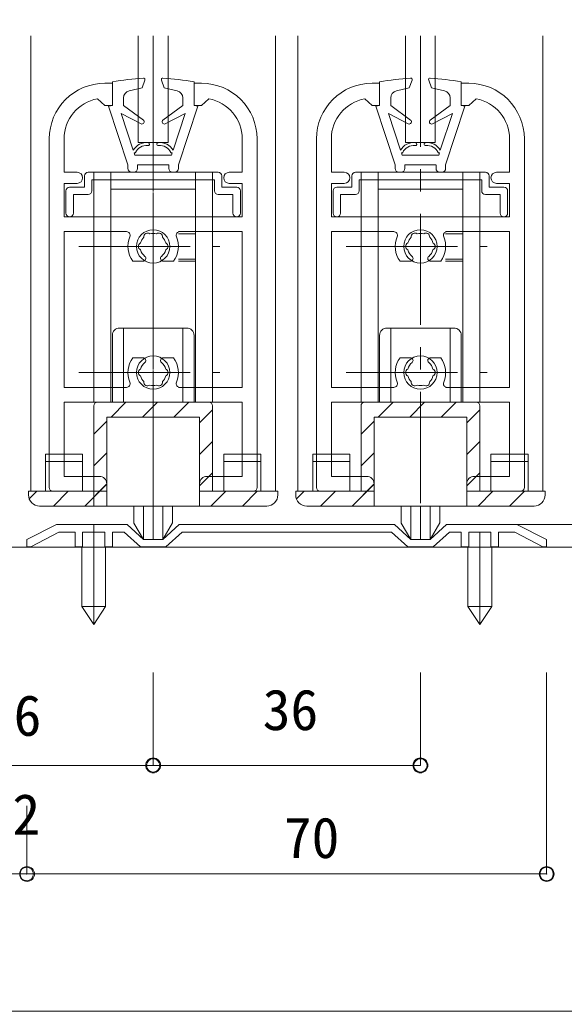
# Model space of a CAD drawing. Units: millimetres, scale not verified. Extents: x -596 to 604, y -411 to 420.
# Drawn here: x -132.3 to -59, y -15.8 to 117.9 of the extents above; entities that cross this region are included whole.
import ezdxf
from ezdxf.enums import TextEntityAlignment as Align

# ---------------------------------------------------------------- set-up
doc = ezdxf.new("R2010")
doc.units = ezdxf.units.MM
doc.header["$LTSCALE"] = 3
doc.header["$PDMODE"] = 32
doc.header["$PDSIZE"] = 1.8
doc.linetypes.add('CHAIN1', pattern=[8, 5, -1, 1, -1])
for name, color, linetype, lineweight in [('1-0_H-SYM', 7, 'Continuous', 20), ('1-1_0', 7, 'Continuous', 20), ('2-0_18', 7, 'Continuous', 18)]:
    doc.layers.add(name, color=color, linetype=linetype, lineweight=lineweight)
doc.styles.add('ＭＳ ゴシック', font='')
doc.styles.get('ＭＳ ゴシック').set_extended_font_data('MS Gothic')

msp = doc.modelspace()

# ---------------------------------------------------------------- linework, layer by layer
at = {"layer": '1-0_H-SYM'}
msp.add_lwpolyline([(118.5, -15.75), (-580.5, -15.75), (-580.5, 405)], dxfattribs=at)
at = {"layer": '1-1_0'}
msp.add_lwpolyline([(118.5, -15.75), (-580.5, -15.75), (-580.5, 405)], dxfattribs=at)
at = {"layer": '2-0_18'}
for p, q in [((-130.843, 54.349), (-130.843, 115.758)), ((-116.343, 101.349), (-116.343, 115.758)), ((-112.343, 115.758), (-112.343, 101.349)), ((-97.843, 115.758), (-97.843, 54.349)), ((-94.843, 54.349), (-94.843, 115.758)), ((-80.343, 101.349), (-80.343, 115.758)), ((-76.343, 115.758), (-76.343, 101.349)), ((-61.843, 115.758), (-61.843, 54.349)), ((-115.843, 108.749), (-115.456, 109.779)), ((-79.843, 108.749), (-79.456, 109.779)), ((-119.843, 109.349), (-120.843, 109.349)), ((-119.843, 106.349), (-119.843, 109.549)), ((-117.577, 108.333), (-115.843, 108.749)), ((-108.843, 109.549), (-108.843, 106.349)), ((-107.843, 109.349), (-108.843, 109.349)), ((-83.843, 109.349), (-84.843, 109.349)), ((-83.843, 106.349), (-83.843, 109.549)), ((-81.577, 108.333), (-79.843, 108.749)), ((-72.843, 109.549), (-72.843, 106.349)), ((-71.843, 109.349), (-72.843, 109.349)), ((-118.343, 106.349), (-118.343, 107.361)), ((-110.343, 107.361), (-110.343, 106.349)), ((-107.843, 106.349), (-106.843, 107.258)), ((-82.343, 106.349), (-82.343, 107.361)), ((-74.343, 107.361), (-74.343, 106.349)), ((-71.843, 106.349), (-70.843, 107.258)), ((-120.343, 106.249), (-119.843, 106.349)), ((-117.743, 98.349), (-120.343, 106.249)), ((-115.666, 104.391), (-118.343, 106.349)), ((-110.343, 106.349), (-113.02, 104.391)), ((-108.843, 106.349), (-107.843, 106.349)), ((-84.343, 106.249), (-83.843, 106.349)), ((-81.743, 98.349), (-84.343, 106.249)), ((-79.666, 104.391), (-82.343, 106.349)), ((-74.343, 106.349), (-77.02, 104.391)), ((-72.843, 106.349), (-71.843, 106.349)), ((-118.645, 105.249), (-115.98, 103.882)), ((-117.023, 100.319), (-118.645, 105.249)), ((-82.645, 105.249), (-79.98, 103.882)), ((-81.023, 100.319), (-82.645, 105.249)), ((-128.343, 101.849), (-128.343, 54.849)), ((-126.343, 101.849), (-126.343, 97.349)), ((-102.343, 97.349), (-102.343, 101.849)), ((-100.343, 54.849), (-100.343, 101.849)), ((-92.343, 101.849), (-92.343, 54.849)), ((-90.343, 101.849), (-90.343, 97.349)), ((-66.343, 97.349), (-66.343, 101.849)), ((-64.343, 54.849), (-64.343, 101.849)), ((-112.343, 101.349), (-116.343, 101.349)), ((-76.343, 101.349), (-80.343, 101.349)), ((-116.901, 99.949), (-116.823, 99.949)), ((-116.802, 99.649), (-116.901, 99.949)), ((-111.884, 99.649), (-116.802, 99.649)), ((-80.901, 99.949), (-80.823, 99.949)), ((-80.802, 99.649), (-80.901, 99.949)), ((-75.884, 99.649), (-80.802, 99.649)), ((-117.743, 97.849), (-117.743, 98.349)), ((-112.252, 98.349), (-116.443, 98.349)), ((-116.443, 98.349), (-116.443, 97.849)), ((-112.243, 97.849), (-112.243, 98.349)), ((-110.943, 98.349), (-110.943, 97.849)), ((-81.743, 97.849), (-81.743, 98.349)), ((-76.252, 98.349), (-80.443, 98.349)), ((-80.443, 98.349), (-80.443, 97.849)), ((-76.243, 97.849), (-76.243, 98.349)), ((-74.943, 98.349), (-74.943, 97.849)), ((-126.343, 97.349), (-124.593, 97.349)), ((-123.593, 96.849), (-123.593, 95.349)), ((-123.093, 97.349), (-105.593, 97.349)), ((-122.593, 96.349), (-106.093, 96.349)), ((-122.593, 94.849), (-122.593, 96.349)), ((-122.343, 66.349), (-122.343, 97.349)), ((-120.043, 66.349), (-120.043, 97.349)), ((-108.643, 97.349), (-108.643, 66.349)), ((-106.343, 97.349), (-106.343, 66.349)), ((-106.093, 96.349), (-106.093, 94.849)), ((-105.093, 95.349), (-105.093, 96.849)), ((-102.343, 97.349), (-104.093, 97.349)), ((-90.343, 97.349), (-88.593, 97.349)), ((-87.593, 96.849), (-87.593, 95.349)), ((-87.093, 97.349), (-69.593, 97.349)), ((-86.593, 96.349), (-70.093, 96.349)), ((-86.593, 94.849), (-86.593, 96.349)), ((-86.343, 66.349), (-86.343, 97.349)), ((-84.043, 66.349), (-84.043, 97.349)), ((-72.643, 97.349), (-72.643, 66.349)), ((-70.343, 97.349), (-70.343, 66.349)), ((-70.093, 96.349), (-70.093, 94.849)), ((-69.093, 95.349), (-69.093, 96.849)), ((-66.343, 97.349), (-68.093, 97.349)), ((-123.593, 95.349), (-125.593, 95.349)), ((-120.043, 95.049), (-108.643, 95.049)), ((-103.093, 95.349), (-105.093, 95.349)), ((-104.093, 95.849), (-102.343, 95.849)), ((-102.343, 91.349), (-102.343, 95.849)), ((-87.593, 95.349), (-89.593, 95.349)), ((-84.043, 95.049), (-72.643, 95.049)), ((-67.093, 95.349), (-69.093, 95.349)), ((-68.093, 95.849), (-66.343, 95.849)), ((-66.343, 91.349), (-66.343, 95.849)), ((-126.093, 94.849), (-126.093, 91.849)), ((-125.093, 91.849), (-125.093, 94.349)), ((-125.093, 94.349), (-123.093, 94.349)), ((-105.593, 94.349), (-103.593, 94.349)), ((-103.593, 94.349), (-103.593, 91.849)), ((-102.593, 91.849), (-102.593, 94.849)), ((-90.093, 94.849), (-90.093, 91.849)), ((-89.093, 91.849), (-89.093, 94.349)), ((-89.093, 94.349), (-87.093, 94.349)), ((-69.593, 94.349), (-67.593, 94.349)), ((-67.593, 94.349), (-67.593, 91.849)), ((-66.593, 91.849), (-66.593, 94.849)), ((-126.343, 91.349), (-102.343, 91.349)), ((-90.343, 91.349), (-66.343, 91.349)), ((-126.343, 89.349), (-117.943, 89.349)), ((-126.343, 68.349), (-126.343, 89.349)), ((-110.743, 89.349), (-102.343, 89.349)), ((-102.343, 89.349), (-102.343, 68.349)), ((-90.343, 89.349), (-81.943, 89.349)), ((-90.343, 68.349), (-90.343, 89.349)), ((-74.743, 89.349), (-66.343, 89.349)), ((-66.343, 89.349), (-66.343, 68.349)), ((-117.093, 85.349), (-115.715, 85.349)), ((-111.594, 85.349), (-112.971, 85.349)), ((-81.093, 85.349), (-79.715, 85.349)), ((-75.594, 85.349), (-76.971, 85.349)), ((-118.843, 76.349), (-109.843, 76.349)), ((-118.343, 76.349), (-118.343, 66.349)), ((-110.343, 76.349), (-110.343, 66.349)), ((-82.843, 76.349), (-73.843, 76.349)), ((-82.343, 76.349), (-82.343, 66.349)), ((-74.343, 76.349), (-74.343, 66.349)), ((-119.843, 66.349), (-119.843, 75.349)), ((-108.843, 75.349), (-108.843, 66.349)), ((-83.843, 66.349), (-83.843, 75.349)), ((-72.843, 75.349), (-72.843, 66.349)), ((-115.715, 72.349), (-117.093, 72.349)), ((-112.971, 72.349), (-111.594, 72.349)), ((-79.715, 72.349), (-81.093, 72.349)), ((-76.971, 72.349), (-75.594, 72.349)), ((-117.943, 68.349), (-126.343, 68.349)), ((-102.343, 68.349), (-110.743, 68.349)), ((-81.943, 68.349), (-90.343, 68.349)), ((-66.343, 68.349), (-74.743, 68.349)), ((-102.343, 66.349), (-126.343, 66.349)), ((-126.343, 56.349), (-126.343, 66.349)), ((-122.343, 65.849), (-122.343, 52.349)), ((-120.023, 64.349), (-118.023, 66.349)), ((-115.78, 64.349), (-113.78, 66.349)), ((-111.538, 64.349), (-109.538, 66.349)), ((-106.343, 54.349), (-106.343, 65.849)), ((-102.343, 66.349), (-102.343, 56.349)), ((-66.343, 66.349), (-90.343, 66.349)), ((-90.343, 56.349), (-90.343, 66.349)), ((-86.343, 65.849), (-86.343, 54.349)), ((-84.023, 64.349), (-82.023, 66.349)), ((-79.781, 64.349), (-77.781, 66.349)), ((-75.538, 64.349), (-73.538, 66.349)), ((-70.343, 54.349), (-70.343, 65.849)), ((-66.343, 66.349), (-66.343, 56.349)), ((-120.593, 64.349), (-120.593, 52.349)), ((-120.593, 64.349), (-108.093, 64.349)), ((-108.093, 63.551), (-106.343, 65.301)), ((-108.093, 52.349), (-108.093, 64.349)), ((-84.593, 64.349), (-84.593, 52.349)), ((-84.593, 64.349), (-72.093, 64.349)), ((-72.093, 63.551), (-70.343, 65.301)), ((-72.093, 52.349), (-72.093, 64.349)), ((-122.343, 62.029), (-120.593, 63.779)), ((-86.343, 62.029), (-84.593, 63.779)), ((-108.093, 59.309), (-106.343, 61.059)), ((-108.093, 59.309), (-106.343, 61.059)), ((-72.093, 59.309), (-70.343, 61.059)), ((-72.093, 59.309), (-70.343, 61.059)), ((-128.843, 59.349), (-128.843, 54.349)), ((-122.343, 57.787), (-120.593, 59.537)), ((-104.843, 59.349), (-104.843, 54.349)), ((-99.843, 59.349), (-104.843, 59.349)), ((-99.843, 54.349), (-99.843, 59.349)), ((-92.843, 59.349), (-92.843, 54.349)), ((-86.343, 57.787), (-84.593, 59.537)), ((-68.843, 59.349), (-68.843, 54.349)), ((-63.843, 59.349), (-68.843, 59.349)), ((-63.843, 54.349), (-63.843, 59.349)), ((-123.843, 58.349), (-128.843, 58.349)), ((-99.843, 58.349), (-104.843, 58.349)), ((-87.843, 58.349), (-92.843, 58.349)), ((-63.843, 58.349), (-68.843, 58.349)), ((-126.343, 56.349), (-121.593, 56.349)), ((-108.093, 55.066), (-106.343, 56.816)), ((-107.093, 56.349), (-102.343, 56.349)), ((-90.343, 56.349), (-85.593, 56.349)), ((-72.093, 55.066), (-70.343, 56.816)), ((-71.093, 56.349), (-66.343, 56.349)), ((-123.538, 52.349), (-120.566, 55.322)), ((-123.538, 52.349), (-120.593, 55.294)), ((-87.538, 52.349), (-84.566, 55.322)), ((-87.538, 52.349), (-84.593, 55.294)), ((-120.593, 54.349), (-131.143, 54.349)), ((-131.143, 54.349), (-131.143, 53.849)), ((-131.048, 53.324), (-130.023, 54.349)), ((-127.781, 52.349), (-125.78, 54.349)), ((-127.78, 52.349), (-125.78, 54.349)), ((-97.543, 54.349), (-108.093, 54.349)), ((-106.567, 52.349), (-104.567, 54.349)), ((-106.567, 52.35), (-104.567, 54.349)), ((-102.325, 52.349), (-100.325, 54.349)), ((-102.324, 52.349), (-100.325, 54.349)), ((-97.543, 53.849), (-97.543, 54.349)), ((-84.593, 54.349), (-95.143, 54.349)), ((-95.143, 54.349), (-95.143, 53.849)), ((-95.048, 53.324), (-94.023, 54.349)), ((-91.781, 52.349), (-89.781, 54.349)), ((-91.781, 52.349), (-89.781, 54.349)), ((-61.543, 54.349), (-72.093, 54.349)), ((-70.567, 52.349), (-68.567, 54.349)), ((-70.567, 52.35), (-68.567, 54.349)), ((-66.325, 52.349), (-64.325, 54.349)), ((-66.325, 52.349), (-64.325, 54.349)), ((-61.543, 53.849), (-61.543, 54.349)), ((-129.643, 52.349), (-99.043, 52.349)), ((-116.943, 52.349), (-116.943, 50.057)), ((-115.643, 47.849), (-115.643, 52.349)), ((-113.043, 47.849), (-113.043, 52.349)), ((-111.743, 52.349), (-111.743, 50.087)), ((-93.643, 52.349), (-63.043, 52.349)), ((-80.943, 52.349), (-80.943, 50.057)), ((-79.643, 47.849), (-79.643, 52.349)), ((-77.043, 47.849), (-77.043, 52.349)), ((-75.743, 52.349), (-75.743, 50.087)), ((-127.343, 49.849), (-131.343, 47.849)), ((-127.343, 49.849), (-117.843, 49.849)), ((-122.343, 49.849), (-122.343, 36.386)), ((-117.843, 49.849), (-115.643, 47.849)), ((-116.943, 50.057), (-115.643, 47.849)), ((-113.043, 47.849), (-111.743, 50.087)), ((-113.043, 47.849), (-110.843, 49.849)), ((-110.843, 49.849), (-81.843, 49.849)), ((-81.843, 49.849), (-79.643, 47.849)), ((-80.943, 50.057), (-79.643, 47.849)), ((-77.043, 47.849), (-75.743, 50.087)), ((-77.043, 47.849), (-74.843, 49.849)), ((-74.843, 49.849), (-65.343, 49.849)), ((-61.343, 47.849), (-65.343, 49.849)), ((-130.843, 46.849), (-127.043, 48.849)), ((-127.043, 48.849), (-124.843, 48.849)), ((-124.843, 48.849), (-124.843, 46.849)), ((-123.843, 48.849), (-123.843, 46.849)), ((-123.843, 48.849), (-120.843, 48.849)), ((-120.843, 48.849), (-120.843, 46.849)), ((-119.843, 48.849), (-119.843, 46.849)), ((-119.843, 48.849), (-118.243, 48.849)), ((-118.243, 48.849), (-116.043, 46.849)), ((-112.643, 46.849), (-110.443, 48.849)), ((-82.243, 48.849), (-110.443, 48.849)), ((-82.243, 48.849), (-80.043, 46.849)), ((-76.643, 46.849), (-74.443, 48.849)), ((-74.443, 48.849), (-72.843, 48.849)), ((-72.843, 48.849), (-72.843, 46.849)), ((-71.843, 48.849), (-71.843, 46.849)), ((-71.843, 48.849), (-68.843, 48.849)), ((-68.843, 48.849), (-68.843, 46.849)), ((-67.843, 48.849), (-67.843, 46.849)), ((-67.843, 48.849), (-65.643, 48.849)), ((-65.643, 48.849), (-61.843, 46.849)), ((-131.343, 46.849), (-131.343, 47.849)), ((-130.843, 46.849), (-131.343, 46.849)), ((-123.843, 46.849), (-124.843, 46.849)), ((-119.843, 46.849), (-120.843, 46.849)), ((-112.643, 46.849), (-116.043, 46.849)), ((-113.043, 47.849), (-115.643, 47.849)), ((-113.043, 47.849), (-115.643, 47.849)), ((-76.643, 46.849), (-80.043, 46.849)), ((-77.043, 47.849), (-79.643, 47.849)), ((-77.043, 47.849), (-79.643, 47.849)), ((-71.843, 46.849), (-72.843, 46.849)), ((-67.843, 46.849), (-68.843, 46.849))]:
    msp.add_line(p, q, dxfattribs=at)
at = {"layer": '2-0_18', "linetype": 'CHAIN1'}
for p, q in [((-114.343, 115.758), (-114.343, 49.573)), ((-78.343, 115.758), (-78.343, 49.629)), ((-78.343, 115.758), (-78.343, 49.573)), ((-114.343, 49.629), (-114.343, 102.814)), ((-110.943, 89.349), (-108.643, 89.349)), ((-110.943, 89.049), (-108.643, 89.049)), ((-74.943, 89.349), (-72.643, 89.349)), ((-74.943, 89.049), (-72.643, 89.049)), ((-124.364, 87.349), (-105.343, 87.349)), ((-88.364, 87.349), (-69.343, 87.349)), ((-108.643, 85.649), (-110.943, 85.649)), ((-72.643, 85.649), (-74.943, 85.649)), ((-108.643, 85.349), (-110.943, 85.349)), ((-72.643, 85.349), (-74.943, 85.349)), ((-124.364, 70.349), (-105.343, 70.349)), ((-88.364, 70.349), (-69.343, 70.349)), ((-108.643, 68.349), (-110.943, 68.349)), ((-72.643, 68.349), (-74.943, 68.349))]:
    msp.add_line(p, q, dxfattribs=at)
at = {"layer": '2-0_18', "lineweight": 20}
for p, q in [((-78.343, 113.686), (-78.343, 113.686)), ((-65.343, 49.849), (-35.931, 49.849)), ((-70.343, 48.849), (-70.343, 39.205)), ((-216.351, 46.786), (24.376, 46.786)), ((-120.758, 46.767), (-120.758, 46.786)), ((-120.758, 46.767), (-120.758, 46.786)), ((-120.743, 38.786), (-120.743, 46.786)), ((-68.758, 46.767), (-68.758, 46.786)), ((-68.743, 38.786), (-68.743, 46.786)), ((-123.943, 38.786), (-122.343, 36.386)), ((-120.743, 38.786), (-122.343, 36.386)), ((-71.943, 38.786), (-70.343, 36.386)), ((-68.743, 38.786), (-70.343, 36.386)), ((-131.343, 2.75), (-131.343, 11.955))]:
    msp.add_line(p, q, dxfattribs=at)
at = {"layer": '2-0_18', "color": 4}
for p, q in [((-114.343, 47.849), (-114.343, 52.349)), ((-78.343, 47.849), (-78.343, 52.349)), ((-114.343, 17.378), (-114.343, 29.918)), ((-78.343, 17.378), (-78.343, 29.918)), ((-61.343, 2.75), (-61.343, 29.918)), ((-186.343, 17.378), (-78.343, 17.378)), ((-214.843, 2.75), (-61.343, 2.75))]:
    msp.add_line(p, q, dxfattribs=at)
at = {"layer": '2-0_18'}
for points in [[(-113.23, 109.779), (-112.843, 108.749), (-111.11, 108.333)], [(-77.23, 109.779), (-76.843, 108.749), (-75.11, 108.333)], [(-121.843, 107.258), (-120.843, 106.349), (-119.843, 106.349)], [(-85.843, 107.258), (-84.843, 106.349), (-83.843, 106.349)], [(-108.843, 106.349), (-108.343, 106.249), (-110.943, 98.349)], [(-72.843, 106.349), (-72.343, 106.249), (-74.943, 98.349)], [(-112.706, 103.882), (-110.041, 105.249), (-111.664, 100.319)], [(-76.706, 103.882), (-74.041, 105.249), (-75.664, 100.319)], [(-111.864, 99.949), (-111.785, 99.949), (-111.884, 99.649)], [(-75.864, 99.949), (-75.785, 99.949), (-75.884, 99.649)], [(-124.593, 95.849), (-126.343, 95.849), (-126.343, 91.349)], [(-88.593, 95.849), (-90.343, 95.849), (-90.343, 91.349)], [(-123.843, 54.349), (-123.843, 59.349), (-128.843, 59.349)], [(-87.843, 54.349), (-87.843, 59.349), (-92.843, 59.349)], [(-61.343, 47.849), (-61.343, 46.849), (-61.843, 46.849)]]:
    msp.add_lwpolyline(points, dxfattribs=at)
at = {"layer": '2-0_18', "lineweight": 20}
for points in [[(-123.943, 46.786), (-123.943, 38.786), (-120.743, 38.786)], [(-71.943, 46.786), (-71.943, 38.786), (-68.743, 38.786)]]:
    msp.add_lwpolyline(points, dxfattribs=at)
at = {"layer": '2-0_18', "linetype": 'CHAIN1'}
for points in [[(-122.343, 36.386), (-122.343, 43.172), (-122.343, 46.786)], [(-70.343, 36.386), (-70.343, 43.172), (-70.343, 46.786)]]:
    msp.add_lwpolyline(points, dxfattribs=at)
at = {"layer": '2-0_18'}
for centre in [(-114.343, 87.349), (-78.343, 87.349), (-114.343, 70.349), (-78.343, 70.349)]:
    msp.add_circle(centre, 2.25, dxfattribs=at)
at = {"layer": '2-0_18', "color": 4}
for centre in [(-114.343, 17.378), (-78.343, 17.378), (-131.325, 2.75), (-61.343, 2.75)]:
    msp.add_circle(centre, 1, dxfattribs=at)
at = {"layer": '2-0_18'}
for centre, radius, start, end in [((-111.831, 60.195), 50, 94.39026, 99.22101), ((-115.643, 109.849), 0.2, 339.39028, 94.39026), ((-113.043, 109.849), 0.2, 85.6097, 200.60966), ((-116.855, 60.195), 50, 80.77894, 85.6097), ((-75.831, 60.195), 50, 94.39026, 99.22101), ((-79.643, 109.849), 0.2, 339.39028, 94.39026), ((-77.043, 109.849), 0.2, 85.6097, 200.60966), ((-80.855, 60.195), 50, 80.77894, 85.6097), ((-120.843, 101.849), 7.5, 90, 180), ((-117.343, 107.361), 1, 103.49571, 180), ((-111.343, 107.361), 1, 0, 76.50424), ((-107.843, 101.849), 7.5, 0, 90), ((-84.843, 101.849), 7.5, 90, 180), ((-81.343, 107.361), 1, 103.49571, 180), ((-75.343, 107.361), 1, 0, 76.50424), ((-71.843, 101.849), 7.5, 0, 90), ((-120.843, 101.849), 5.5, 100.47566, 180), ((-107.843, 101.849), 5.5, 0, 79.52429), ((-84.843, 101.849), 5.5, 100.47566, 180), ((-71.843, 101.849), 5.5, 0, 79.52429), ((-115.843, 104.149), 0.3, 242.84899, 53.82074), ((-112.843, 104.149), 0.3, 126.17921, 297.15095), ((-79.843, 104.149), 0.3, 242.84899, 53.82074), ((-76.843, 104.149), 0.3, 126.17921, 297.15095), ((-115.273, 99.349), 2, 82.65042, 151.00492), ((-115.273, 99.349), 1.6, 82.65042, 155.68423), ((-115.043, 101.134), 0.2, 262.65042, 82.65042), ((-113.643, 101.134), 0.2, 97.34953, 277.34953), ((-113.413, 99.349), 2, 28.99503, 97.34953), ((-113.413, 99.349), 1.6, 24.31572, 97.34953), ((-79.273, 99.349), 2, 82.65042, 151.00492), ((-79.273, 99.349), 1.6, 82.65042, 155.68423), ((-79.043, 101.134), 0.2, 262.65042, 82.65042), ((-77.643, 101.134), 0.2, 97.34953, 277.34953), ((-77.413, 99.349), 2, 28.99503, 97.34953), ((-77.413, 99.349), 1.6, 24.31572, 97.34953), ((-116.823, 100.049), 0.1, 270, 335.68423), ((-111.864, 100.049), 0.1, 204.31571, 270), ((-80.823, 100.049), 0.1, 270, 335.68423), ((-75.864, 100.049), 0.1, 204.31571, 270), ((-117.243, 97.849), 0.5, 180, 270), ((-116.943, 97.849), 0.5, 270, 0), ((-111.743, 97.849), 0.5, 180, 270), ((-111.443, 97.849), 0.5, 270, 0), ((-81.243, 97.849), 0.5, 180, 270), ((-80.943, 97.849), 0.5, 270, 0), ((-75.743, 97.849), 0.5, 180, 270), ((-75.443, 97.849), 0.5, 270, 0), ((-124.593, 96.599), 0.75, 270, 90), ((-123.093, 96.849), 0.5, 90, 180), ((-105.593, 96.849), 0.5, 0, 90), ((-104.093, 96.599), 0.75, 90, 270), ((-88.593, 96.599), 0.75, 270, 90), ((-87.093, 96.849), 0.5, 90, 180), ((-69.593, 96.849), 0.5, 0, 90), ((-68.093, 96.599), 0.75, 90, 270), ((-125.593, 94.849), 0.5, 90, 180), ((-103.093, 94.849), 0.5, 0, 90), ((-89.593, 94.849), 0.5, 90, 180), ((-67.093, 94.849), 0.5, 0, 90), ((-123.093, 94.849), 0.5, 270, 0), ((-105.593, 94.849), 0.5, 180, 270), ((-87.093, 94.849), 0.5, 270, 0), ((-69.593, 94.849), 0.5, 180, 270), ((-125.593, 91.849), 0.5, 180, 0), ((-103.093, 91.849), 0.5, 180, 0), ((-89.593, 91.849), 0.5, 180, 0), ((-67.093, 91.849), 0.5, 180, 0), ((-117.943, 88.849), 0.5, 337.38011, 90), ((-114.343, 87.349), 3.4, 157.38011, 216.03186), ((-114.343, 87.349), 1.75, 135.35885, 164.64109), ((-115.093, 88.648), 0.5, 52.02429, 187.97566), ((-114.343, 87.349), 1.75, 75.35886, 104.64109), ((-113.593, 88.648), 0.5, 352.02429, 127.97566), ((-114.343, 87.349), 1.75, 15.35886, 44.6411), ((-114.343, 87.349), 3.4, 323.96809, 22.61984), ((-110.743, 88.849), 0.5, 90, 202.61984), ((-81.943, 88.849), 0.5, 337.38011, 90), ((-78.343, 87.349), 3.4, 157.38011, 216.03186), ((-78.343, 87.349), 1.75, 135.35885, 164.64109), ((-79.093, 88.648), 0.5, 52.02429, 187.97566), ((-78.343, 87.349), 1.75, 75.35886, 104.64109), ((-77.593, 88.648), 0.5, 352.02429, 127.97566), ((-78.343, 87.349), 1.75, 15.35886, 44.6411), ((-78.343, 87.349), 3.4, 323.96809, 22.61984), ((-74.743, 88.849), 0.5, 90, 202.61984), ((-115.843, 87.349), 0.5, 112.02429, 247.97566), ((-114.343, 87.349), 1.75, 195.35885, 229.81587), ((-114.343, 87.349), 1.75, 310.18408, 344.64109), ((-112.843, 87.349), 0.5, 292.02429, 67.97566), ((-79.843, 87.349), 0.5, 112.02429, 247.97566), ((-78.343, 87.349), 1.75, 195.35885, 229.81587), ((-78.343, 87.349), 1.75, 310.18408, 344.64109), ((-76.843, 87.349), 0.5, 292.02429, 67.97566), ((-115.715, 85.725), 0.376, 270, 49.81587), ((-112.971, 85.725), 0.376, 130.18408, 270), ((-79.715, 85.725), 0.376, 270, 49.81587), ((-76.971, 85.725), 0.376, 130.18408, 270), ((-118.843, 75.349), 1, 90, 180), ((-109.843, 75.349), 1, 0, 90), ((-82.843, 75.349), 1, 90, 180), ((-73.843, 75.349), 1, 0, 90), ((-114.343, 70.349), 3.4, 143.96809, 202.61984), ((-115.715, 71.973), 0.376, 310.18408, 90), ((-112.971, 71.973), 0.376, 90, 229.81587), ((-114.343, 70.349), 3.4, 337.38011, 36.03186), ((-78.343, 70.349), 3.4, 143.96809, 202.61984), ((-79.715, 71.973), 0.376, 310.18408, 90), ((-76.971, 71.973), 0.376, 90, 229.81587), ((-78.343, 70.349), 3.4, 337.38011, 36.03186), ((-114.343, 70.349), 1.75, 130.18408, 164.64109), ((-114.343, 70.349), 1.75, 15.35886, 49.81587), ((-78.343, 70.349), 1.75, 130.18408, 164.64109), ((-78.343, 70.349), 1.75, 15.35886, 49.81587), ((-115.843, 70.349), 0.5, 112.02429, 247.97566), ((-114.343, 70.349), 1.75, 195.35885, 224.64109), ((-114.343, 70.349), 1.75, 315.35885, 344.64109), ((-112.843, 70.349), 0.5, 292.02429, 67.97566), ((-79.843, 70.349), 0.5, 112.02429, 247.97566), ((-78.343, 70.349), 1.75, 195.35885, 224.64109), ((-78.343, 70.349), 1.75, 315.35885, 344.64109), ((-76.843, 70.349), 0.5, 292.02429, 67.97566), ((-117.943, 68.849), 0.5, 270, 22.61984), ((-115.093, 69.05), 0.5, 172.02429, 307.97566), ((-114.343, 70.349), 1.75, 255.35885, 284.64109), ((-113.593, 69.05), 0.5, 232.02429, 7.97566), ((-110.743, 68.849), 0.5, 157.38011, 270), ((-81.943, 68.849), 0.5, 270, 22.61984), ((-79.093, 69.05), 0.5, 172.02429, 307.97566), ((-78.343, 70.349), 1.75, 255.35885, 284.64109), ((-77.593, 69.05), 0.5, 232.02429, 7.97566), ((-74.743, 68.849), 0.5, 157.38011, 270), ((-121.843, 65.849), 0.5, 90, 180), ((-106.843, 65.849), 0.5, 0, 90), ((-85.843, 65.849), 0.5, 90, 180), ((-70.843, 65.849), 0.5, 0, 90), ((-121.593, 55.349), 1, 0, 90), ((-107.093, 55.349), 1, 90, 180), ((-85.593, 55.349), 1, 0, 90), ((-71.093, 55.349), 1, 90, 180), ((-127.843, 54.849), 0.5, 180, 270), ((-100.843, 54.849), 0.5, 270, 0), ((-91.843, 54.849), 0.5, 180, 270), ((-64.843, 54.849), 0.5, 270, 0), ((-129.643, 53.849), 1.5, 180, 270), ((-99.043, 53.849), 1.5, 270, 0), ((-99.043, 53.849), 1.5, 270, 0), ((-93.643, 53.849), 1.5, 180, 270), ((-63.043, 53.849), 1.5, 270, 0), ((-63.043, 53.849), 1.5, 270, 0)]:
    msp.add_arc(centre, radius, start, end, dxfattribs=at)
at = {"layer": '2-0_18', "color": 5}
for p in [(-114.343, 17.378), (-78.343, 17.378), (-61.343, 2.75)]:
    msp.add_point(p, dxfattribs=at)
at = {"layer": '2-0_18', "color": 4}
for p in [(-114.343, 17.378), (-78.343, 17.378), (-61.343, 2.75)]:
    msp.add_point(p, dxfattribs=at)
at = {"layer": '2-0_18'}
msp.add_point((-131.38, 2.75), dxfattribs=at)

# ---------------------------------------------------------------- texts
at = {"layer": '2-0_18', "style": 'ＭＳ ゴシック'}
for s, p in [('36', (-136.88, 19.719)), ('36', (-99.587, 20.49)), ('2', (-133.304, 6.386)), ('70', (-96.743, 3.239))]:
    msp.add_text(s, height=5.499, dxfattribs=at).set_placement(p, align=Align.BOTTOM_LEFT)

doc.saveas('drawing.dxf')
